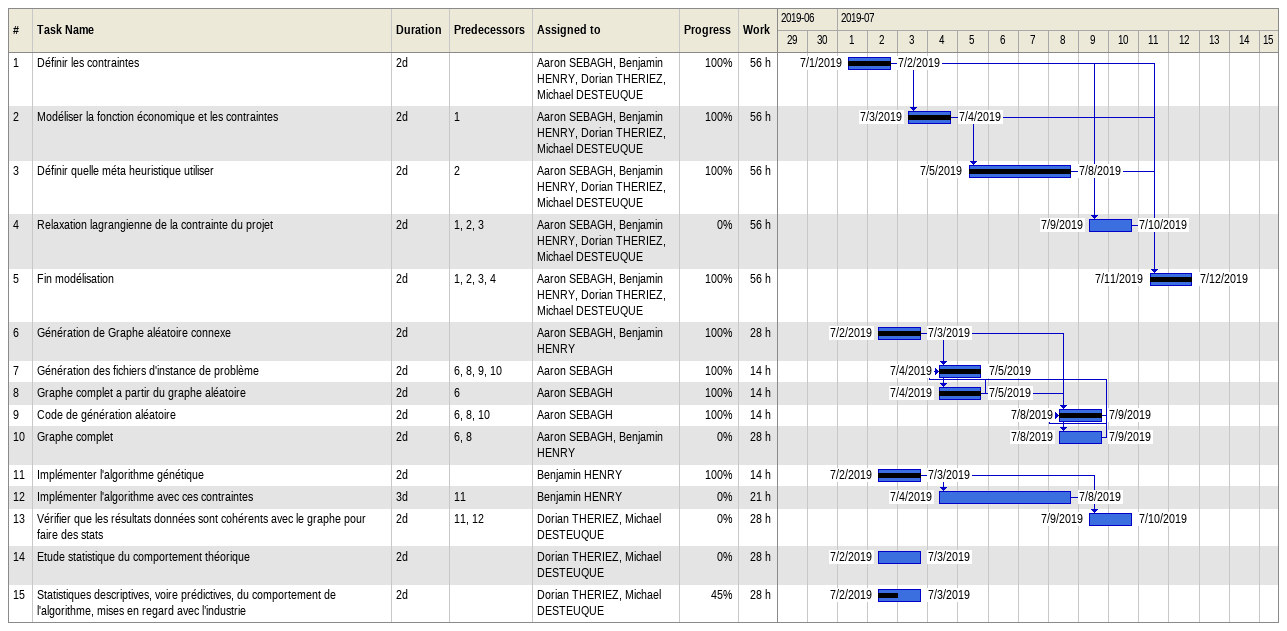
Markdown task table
| ID | Task | Duration | Start | Finish | Predecessors | Resources | % complete | Work (h) |
|---|---|---|---|---|---|---|---|---|
| 1 | Définir les contraintes | 2d | 2019-07-01 | 2019-07-02 |  | Aaron SEBAGH, Benjamin HENRY, Dorian THERIEZ, Michael DESTEUQUE | 100 | 56 |
| 2 | Modéliser la fonction économique et les contraintes | 2d | 2019-07-03 | 2019-07-04 | 1 | Aaron SEBAGH, Benjamin HENRY, Dorian THERIEZ, Michael DESTEUQUE | 100 | 56 |
| 3 | Définir quelle méta heuristique utiliser | 2d | 2019-07-05 | 2019-07-08 | 2 | Aaron SEBAGH, Benjamin HENRY, Dorian THERIEZ, Michael DESTEUQUE | 100 | 56 |
| 4 | Relaxation lagrangienne de la contrainte du projet | 2d | 2019-07-09 | 2019-07-10 | 1, 2, 3 | Aaron SEBAGH, Benjamin HENRY, Dorian THERIEZ, Michael DESTEUQUE | 0 | 56 |
| 5 | Fin modélisation | 2d | 2019-07-11 | 2019-07-12 | 1, 2, 3, 4 | Aaron SEBAGH, Benjamin HENRY, Dorian THERIEZ, Michael DESTEUQUE | 100 | 56 |
| 6 | Génération de Graphe aléatoire connexe | 2d | 2019-07-02 | 2019-07-03 |  | Aaron SEBAGH, Benjamin HENRY | 100 | 28 |
| 7 | Génération des fichiers d'instance de problème | 2d | 2019-07-04 | 2019-07-05 | 6, 8, 9, 10 | Aaron SEBAGH | 100 | 14 |
| 8 | Graphe complet a partir du graphe aléatoire | 2d | 2019-07-04 | 2019-07-05 | 6 | Aaron SEBAGH | 100 | 14 |
| 9 | Code de génération aléatoire | 2d | 2019-07-08 | 2019-07-09 | 6, 8, 10 | Aaron SEBAGH | 100 | 14 |
| 10 | Graphe complet | 2d | 2019-07-08 | 2019-07-09 | 6, 8 | Aaron SEBAGH, Benjamin HENRY | 0 | 28 |
| 11 | Implémenter l'algorithme génétique | 2d | 2019-07-02 | 2019-07-03 |  | Benjamin HENRY | 100 | 14 |
| 12 | Implémenter l'algorithme avec ces contraintes | 3d | 2019-07-04 | 2019-07-08 | 11 | Benjamin HENRY | 0 | 21 |
| 13 | Vérifier que les résultats données sont cohérents avec le graphe pour faire des stats | 2d | 2019-07-09 | 2019-07-10 | 11, 12 | Dorian THERIEZ, Michael DESTEUQUE | 0 | 28 |
| 14 | Etude statistique du comportement théorique | 2d | 2019-07-02 | 2019-07-03 |  | Dorian THERIEZ, Michael DESTEUQUE | 0 | 28 |
| 15 | Statistiques descriptives, voire prédictives, du comportement de l'algorithme, mises en regard avec l’industrie | 2d | 2019-07-02 | 2019-07-03 |  | Dorian THERIEZ, Michael DESTEUQUE | 45 | 28 |
